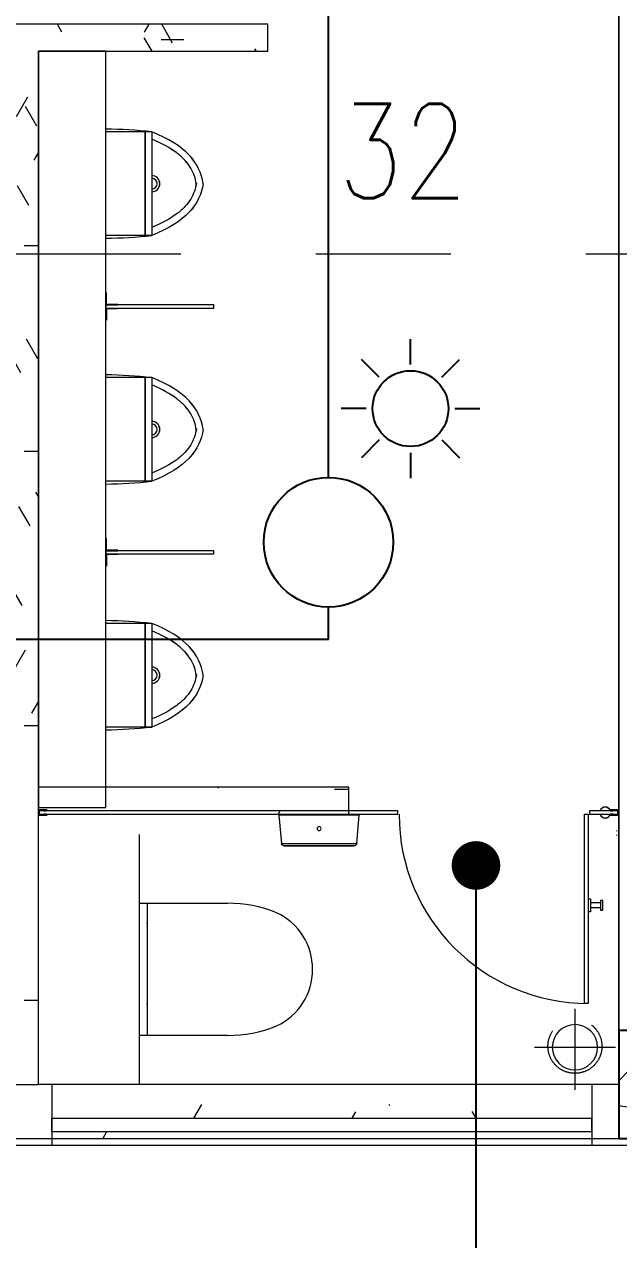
# Model space of a CAD drawing. Header units: millimetres. Extents: x -282761 to 137668, y -273845 to 94451.
# Drawn here: x 98553 to 100756, y -57275 to -52775 of the extents above; entities that cross this region are included whole.
import ezdxf

# ---------------------------------------------------------------- set-up
doc = ezdxf.new("R2010")
doc.units = ezdxf.units.MM
doc.linetypes.add('BLK_2 - 1ST__2ND_STOREY_PLAN-archi clean_11 SEPT 2024$0$IDA - Grid Line', pattern=[3500, 2000, -500, 500, -500])
doc.linetypes.add('BLK_2 - 1ST__2ND_STOREY_PLAN-archi clean_11 SEPT 2024$0$IDA - Hidden 065', pattern=[537.5, 375, -162.5])
for name, color, linetype, lineweight in [('BLK_2 - 1ST__2ND_STOREY_PLAN-archi clean_11 SEPT 2024$0$0-1', 8, 'Continuous', 5), ('BLK_2 - 1ST__2ND_STOREY_PLAN-archi clean_11 SEPT 2024$0$1599_DB_A_BLK2_HQ_R21-2ND STOREY 20230517--$0$A-_FLORPATT_H-1', 8, 'Continuous', 9), ('BLK_2 - 1ST__2ND_STOREY_PLAN-archi clean_11 SEPT 2024$0$1599_DB_A_BLK2_HQ_R21-2ND STOREY 20230517--$0$A-_FURT----_E', 8, 'Continuous', 9), ('BLK_2 - 1ST__2ND_STOREY_PLAN-archi clean_11 SEPT 2024$0$1599_DB_A_BLK2_HQ_R21-2ND STOREY 20230517--$0$A-_GENM----_M', 8, 'Continuous', 9), ('BLK_2 - 1ST__2ND_STOREY_PLAN-archi clean_11 SEPT 2024$0$1599_DB_A_BLK2_HQ_R21-2ND STOREY 20230517--$0$A-_WIND----_E', 8, 'Continuous', 9), ('BLK_2 - 1ST__2ND_STOREY_PLAN-archi clean_11 SEPT 2024$0$1599_DB_A_BLK2_HQ_R21-2ND STOREY 20230517--$0$M-_SANIFIXR_E', 8, 'Continuous', 9), ('BLK_2 - 1ST__2ND_STOREY_PLAN-archi clean_11 SEPT 2024$0$1599_DB_A_BLK2_HQ_R21-2ND STOREY 20230517--$0$S-_COLN----_E', 8, 'Continuous', 9), ('BLK_2 - 1ST__2ND_STOREY_PLAN-archi clean_11 SEPT 2024$0$1599_DB_A_BLK2_HQ_R21-2ND STOREY 20230517--$0$S-_COLN----_E-1', 8, 'Continuous', 25), ('BLK_2 - 1ST__2ND_STOREY_PLAN-archi clean_11 SEPT 2024$0$_CATCHMENT_DRAIN', 8, 'Continuous', 0), ('BLK_2 - 1ST__2ND_STOREY_PLAN-archi clean_11 SEPT 2024$0$A-_DETA----_E-2', 8, 'BLK_2 - 1ST__2ND_STOREY_PLAN-archi clean_11 SEPT 2024$0$IDA - Hidden 065', 9), ('BLK_2 - 1ST__2ND_STOREY_PLAN-archi clean_11 SEPT 2024$0$A-_FLOR----_E', 8, 'Continuous', 9), ('BLK_2 - 1ST__2ND_STOREY_PLAN-archi clean_11 SEPT 2024$0$A-_GENM----_M', 8, 'Continuous', 9), ('BLK_2 - 1ST__2ND_STOREY_PLAN-archi clean_11 SEPT 2024$0$A-_WALL----_E', 8, 'Continuous', 9), ('BLK_2 - 1ST__2ND_STOREY_PLAN-archi clean_11 SEPT 2024$0$A-_WALL----_E-1', 8, 'Continuous', 18), ('BLK_2 - 1ST__2ND_STOREY_PLAN-archi clean_11 SEPT 2024$0$A-_WALL----_H-1', 8, 'Continuous', 9), ('BLK_2 - 1ST__2ND_STOREY_PLAN-archi clean_11 SEPT 2024$0$A-_WALLPRTN_E-1', 8, 'Continuous', 18), ('BLK_2 - 1ST__2ND_STOREY_PLAN-archi clean_11 SEPT 2024$0$M-_SANIFIXR_E', 8, 'Continuous', 9), ('BLK_2 - 1ST__2ND_STOREY_PLAN-archi clean_11 SEPT 2024$0$M-_WATR----_E', 8, 'Continuous', 9), ('BLK_2 - 1ST__2ND_STOREY_PLAN-archi clean_11 SEPT 2024$0$M-_WATR----_E-1', 8, 'Continuous', 9), ('BLK_2 - 1ST__2ND_STOREY_PLAN-archi clean_11 SEPT 2024$0$S-_ANOTGRID_E-1', 8, 'BLK_2 - 1ST__2ND_STOREY_PLAN-archi clean_11 SEPT 2024$0$IDA - Grid Line', 9)]:
    doc.layers.add(name, color=color, linetype=linetype, lineweight=lineweight)
for name, color, linetype in [('M-_FIRESPRK_T-', 7, 'Continuous'), ('M-_SPRKPIEX_E-', 1, 'Continuous'), ('M-FIRE----_E-', 12, 'Continuous'), ('ROOMNAME', 7, 'Continuous')]:
    doc.layers.add(name, color=color, linetype=linetype)
doc.styles.add('Simplex', font='SIMPLEX.shx', dxfattribs={"width": 0.8, "height": 2.5})
doc.styles.get("Standard").update_dxf_attribs({"font": 'arial.ttf'})
doc.dimstyles.new('ROOM', dxfattribs={"dimscale": 1000, "dimtxt": 0.18, "dimasz": 0.18, "dimexe": 0.18, "dimexo": 0.0625, "dimgap": 0.09, "dimtad": 0, "dimtih": 1, "dimtoh": 1, "dimdec": 0, "dimzin": 0, "dimdsep": 46, "dimtxsty": 'Standard', "dimblk": 'OBLIQUE', "dimcen": 0.09, "dimadec": 0, "dimazin": 0, "dimtfac": 1, "dimtdec": 0, "dimtofl": 0, "dimtmove": 0, "dimatfit": 3, "dimldrblk": 'DOT', "dimfxl": 1, "dimtolj": 1, "dimtzin": 0, "dimarcsym": 0})
pattern_1 = [(0, (0, 0), (1016, 254), [83.82, -678.18, 83.82, -678.18, -4064]), (0, (0, 0), (1016, 254), [-1524, 83.82, -1440.18, 83.82, -678.18, -1778]), (0, (0, 0), (1016, 254), [-3810, 83.82, -424.18, 83.82, -1186.18]), (120, (381, 127), (-727.97045, 752.8818), [83.82, -678.18, 83.82, -678.18, -4064]), (120, (381, 127), (-727.97045, 752.8818), [-1524, 83.82, -1440.18, 83.82, -678.18, -1778]), (120, (381, 127), (-727.97045, 752.8818), [-3810, 83.82, -424.18, 83.82, -1186.18]), (240, (508, 635), (-288.02955, -1006.8818), [83.82, -678.18, 83.82, -678.18, -4064]), (240, (508, 635), (-288.02955, -1006.8818), [-1524, 83.82, -1440.18, 83.82, -678.18, -1778]), (240, (508, 635), (-288.02955, -1006.8818), [-3810, 83.82, -424.18, 83.82, -1186.18])]
pattern_2 = [(0, (-41522.25, -42727.71), (1016, 254), [83.82, -678.18, 83.82, -678.18, -4064]), (0, (-41522.25, -42727.71), (1016, 254), [-1524, 83.82, -1440.18, 83.82, -678.18, -1778]), (0, (-41522.25, -42727.71), (1016, 254), [-3810, 83.82, -424.18, 83.82, -1186.18]), (120, (-41141.25, -42600.71), (-727.9705, 752.8818), [83.82, -678.18, 83.82, -678.18, -4064]), (120, (-41141.25, -42600.71), (-727.9705, 752.8818), [-1524, 83.82, -1440.18, 83.82, -678.18, -1778]), (120, (-41141.25, -42600.71), (-727.9705, 752.8818), [-3810, 83.82, -424.18, 83.82, -1186.18]), (240, (-41014.25, -42092.71), (-288.0295, -1006.8818), [83.82, -678.18, 83.82, -678.18, -4064]), (240, (-41014.25, -42092.71), (-288.0295, -1006.8818), [-1524, 83.82, -1440.18, 83.82, -678.18, -1778]), (240, (-41014.25, -42092.71), (-288.0295, -1006.8818), [-3810, 83.82, -424.18, 83.82, -1186.18])]
pattern_3 = [(270, (-32751.54, -95702.37), (300, 2e-14), []), (0, (-32751.54, -95702.37), (0, 300), [])]

# ---------------------------------------------------------------- blocks, each defined once
blk = doc.blocks.new('fire0101')
at = {"color": 0, "linetype": 'Continuous'}
blk.add_circle((0, 0), 100, dxfattribs=at)
blk = doc.blocks.new('*U15')
at = {"layer": 'M-FIRE----_E-'}
blk.add_line((-33.1, -33.1), (33.1, 33.1), dxfattribs=at)
blk = doc.blocks.new('*U14')
at = {"layer": 'M-FIRE----_E-', "color": 0, "linetype": 'ByBlock', "lineweight": -2, "transparency": 16777216}
for p, rotation in [((31604, 13668.6), 45), ((31455.1, 13606.9), 90), ((31393.4, 13458), 135), ((31814.6, 13458), 315.0000000000001), ((31455.1, 13309.1), 180), ((31752.9, 13309.1), 270), ((31604, 13247.4), 225.0000000000001)]:
    blk.add_blockref('*U15', p, dxfattribs=dict(at, rotation=rotation))
blk.add_blockref('*U15', (31752.9, 13606.9), dxfattribs=at)
blk = doc.blocks.new('Strobe Light')
at = {"layer": 'M-FIRE----_E-'}
blk.add_circle((0, 0), 140.4, dxfattribs=at)
blk.add_blockref('*U14', (-31604, -13458), dxfattribs=at)
blk = doc.blocks.new('_Dot')
at = {"color": 0, "linetype": 'ByBlock', "lineweight": -2}
blk.add_line((-0.5, 0), (-1, 0), dxfattribs=at)
at = {"color": 0, "linetype": 'ByBlock', "const_width": 0.5}
blk.add_lwpolyline([(-0.25, 0, 1), (0.25, 0, 1)], format="xyb", close=True, dxfattribs=at)
blk = doc.blocks.new('_Oblique')
at = {"color": 0, "linetype": 'ByBlock', "lineweight": -2}
blk.add_line((-0.5, -0.5), (0.5, 0.5), dxfattribs=at)
blk = doc.blocks.new('BLK_2 - 1ST__2ND_STOREY_PLAN-archi clean_11 SEPT 2024$0$IDA - Urinal - Wall Hung - IDA - Urinal - Wall Hung-3223915-BLK 2 2ND STOREY PLAN')
at = {"layer": 'BLK_2 - 1ST__2ND_STOREY_PLAN-archi clean_11 SEPT 2024$0$M-_SANIFIXR_E'}
for p, q in [((-191.8, 205), (-191.8, 35)), ((-191.8, 205), (191.8, 205)), ((191.8, 205), (191.8, 35)), ((-191.8, 180), (191.8, 180))]:
    blk.add_line(p, q, dxfattribs=at)
for centre, radius, start, end in [((0, 205), 30, 0, 180), ((1675.1, 4.4), 1877.6, 173.8664, 179.0651), ((0, 205), 20, 0, 180), ((-1675.1, 4.4), 1877.6, 0.9349, 6.1336)]:
    blk.add_arc(centre, radius, start, end, dxfattribs=at)
for points in [[(0, 395), (-77, 384.5), (-141.9, 331.1), (-191.8, 205)], [(0, 395), (77, 384.5), (141.9, 331.1), (191.8, 205)]]:
    blk.add_open_spline(points, degree=3, dxfattribs=at)
for points, knots in [([(0, 369.7), (-9.7, 368.4), (-29.5, 363.8), (-57.9, 350.9), (-86.3, 329.8), (-122.9, 289.5), (-148.7, 243.7), (-164.7, 205)], [0.0054531, 0.0054531, 0.0054531, 0.0054531, 0.0545115, 0.109023, 0.1635345, 0.218046, 0.327069, 0.327069, 0.327069, 0.327069]), ([(-3.4, 370.2), (7.4, 368.8), (28.1, 364.1), (57.2, 350.6), (85.1, 329.4), (121.1, 289.2), (146.3, 243.5), (161.9, 205)], [0, 0, 0, 0, 0.0545115, 0.109023, 0.1635345, 0.218046, 0.327069, 0.327069, 0.327069, 0.327069])]:
    blk.add_open_spline(points, degree=3, knots=knots, dxfattribs=at)
blk = doc.blocks.new('BLK_2 - 1ST__2ND_STOREY_PLAN-archi clean_11 SEPT 2024$0$IDA_SaniSystem_Top - 250D x 50THK_1200HT-3813369-BLK 2 2ND STOREY PLAN')
at = {"layer": 'BLK_2 - 1ST__2ND_STOREY_PLAN-archi clean_11 SEPT 2024$0$A-_GENM----_M'}
for p, q in [((1444.7, 250), (-1355.3, 250)), ((-1355.3, 250), (-1355.3, 0)), ((1444.7, 0), (1444.7, 250)), ((-1355.3, 0), (1444.7, 0))]:
    blk.add_line(p, q, dxfattribs=at)
blk = doc.blocks.new('BLK_2 - 1ST__2ND_STOREY_PLAN-archi clean_11 SEPT 2024$0$1599_DB_A_BLK2_HQ_R21_rvt-2-BLK 2 2ND STOREY PLAN')
at = {"layer": 'BLK_2 - 1ST__2ND_STOREY_PLAN-archi clean_11 SEPT 2024$0$A-_WALL----_H-1'}
h = blk.add_hatch(dxfattribs=at)
h.set_pattern_fill('FP_3', color=256, style=0, pattern_type=2)
h.set_pattern_definition(pattern_1)
h.paths.add_polyline_path([(-122586.4, -99502.4), (-122486.4, -99502.4), (-122486.4, -95502.4), (-122586.4, -95502.4), (-122586.4, -99017.8)])
h = blk.add_hatch(dxfattribs=at)
h.set_pattern_fill('FP_3', color=256, style=0, pattern_type=2)
h.set_pattern_definition(pattern_1)
h.paths.add_polyline_path([(-122236.4, -95602.4), (-121636.4, -95602.4), (-121636.4, -95502.4), (-122486.4, -95502.4), (-122486.4, -95602.4)])
at = {"layer": 'BLK_2 - 1ST__2ND_STOREY_PLAN-archi clean_11 SEPT 2024$0$A-_FLOR----_E'}
blk.add_line((-120336.4, -99502.4), (-120336.4, -93312.4), dxfattribs=at)
at = {"layer": 'BLK_2 - 1ST__2ND_STOREY_PLAN-archi clean_11 SEPT 2024$0$A-_GENM----_M'}
for points in [[(-122236.4, -96496.4), (-122236.4, -96541.4), (-122191.4, -96541.4), (-122191.4, -96539.4), (-122234.4, -96539.4), (-122234.4, -96496.4), (-122236.4, -96496.4)], [(-122236.4, -96541.4), (-122236.4, -96553.4), (-121836.4, -96553.4), (-121836.4, -96541.4), (-122236.5, -96541.4)], [(-122236.4, -96598.4), (-122236.4, -96553.4), (-122191.4, -96553.4), (-122191.4, -96555.4), (-122234.4, -96555.4), (-122234.4, -96598.4), (-122236.4, -96598.4)], [(-122236.4, -97406.4), (-122236.4, -97451.4), (-122191.4, -97451.4), (-122191.4, -97449.4), (-122234.4, -97449.4), (-122234.4, -97406.4), (-122236.4, -97406.4)], [(-122236.4, -97451.4), (-122236.4, -97463.4), (-121836.4, -97463.4), (-121836.4, -97451.4), (-122236.5, -97451.4)], [(-122236.4, -97508.4), (-122236.4, -97463.4), (-122191.4, -97463.4), (-122191.4, -97465.4), (-122234.4, -97465.4), (-122234.4, -97508.4), (-122236.4, -97508.4)]]:
    blk.add_lwpolyline(points, dxfattribs=at)
at = {"layer": 'BLK_2 - 1ST__2ND_STOREY_PLAN-archi clean_11 SEPT 2024$0$A-_WALL----_E'}
blk.add_line((-117236.4, -99627.4), (-120336.4, -99627.4), dxfattribs=at)
at = {"layer": 'BLK_2 - 1ST__2ND_STOREY_PLAN-archi clean_11 SEPT 2024$0$A-_WALL----_E-1'}
blk.add_line((-120336.4, -99652.4), (-117236.4, -99652.4), dxfattribs=at)
at = {"layer": 'BLK_2 - 1ST__2ND_STOREY_PLAN-archi clean_11 SEPT 2024$0$A-_WALLPRTN_E-1'}
for p, q in [((-120336.4, -93342.4), (-120336.4, -99427.4)), ((-122486.4, -95502.4), (-122586.4, -95502.4)), ((-121636.4, -95502.4), (-122486.4, -95502.4)), ((-121636.4, -95602.4), (-121636.4, -95502.4)), ((-122486.4, -95602.4), (-121636.4, -95602.4)), ((-122486.4, -98402.4), (-122486.4, -95602.4))]:
    blk.add_line(p, q, dxfattribs=at)
at = {"layer": 'BLK_2 - 1ST__2ND_STOREY_PLAN-archi clean_11 SEPT 2024$0$A-_GENM----_M', "rotation": 90}
blk.add_blockref('BLK_2 - 1ST__2ND_STOREY_PLAN-archi clean_11 SEPT 2024$0$IDA_SaniSystem_Top - 250D x 50THK_1200HT-3813369-BLK 2 2ND STOREY PLAN', (-122236.4, -97047.1), dxfattribs=at)
at = {"layer": 'BLK_2 - 1ST__2ND_STOREY_PLAN-archi clean_11 SEPT 2024$0$M-_SANIFIXR_E', "rotation": 270}
for p in [(-122271.4, -96092.4), (-122271.4, -97002.4), (-122271.4, -97912.4)]:
    blk.add_blockref('BLK_2 - 1ST__2ND_STOREY_PLAN-archi clean_11 SEPT 2024$0$IDA - Urinal - Wall Hung - IDA - Urinal - Wall Hung-3223915-BLK 2 2ND STOREY PLAN', p, dxfattribs=at)
blk = doc.blocks.new('BLK_2 - 1ST__2ND_STOREY_PLAN-archi clean_11 SEPT 2024$0$1599_DB_A_BLK2_HQ_R21-2ND STOREY 20230517--$0$IDA - Louver - Array Panels - 2 Panels - 2000L X 1000H - B2-AW03-3859608-LINKVIEW_BLK2_2ND STOREY')
at = {"layer": 'BLK_2 - 1ST__2ND_STOREY_PLAN-archi clean_11 SEPT 2024$0$1599_DB_A_BLK2_HQ_R21-2ND STOREY 20230517--$0$A-_WIND----_E'}
for p, q in [((-1000, 25), (1000, 25)), ((-1000, 25), (-1000, -25)), ((1000, 25), (1000, -25)), ((1000, -25), (-1000, -25))]:
    blk.add_line(p, q, dxfattribs=at)
blk = doc.blocks.new('BLK_2 - 1ST__2ND_STOREY_PLAN-archi clean_11 SEPT 2024$0$1599_DB_A_BLK2_HQ_R21-2ND STOREY 20230517--$0$IDA - Urinal - Wall Hung - IDA - Urinal - Wall Hung-3223915-LINKVIEW_BLK2_2ND STOREY')
at = {"layer": 'BLK_2 - 1ST__2ND_STOREY_PLAN-archi clean_11 SEPT 2024$0$1599_DB_A_BLK2_HQ_R21-2ND STOREY 20230517--$0$M-_SANIFIXR_E'}
for p, q in [((-191.8, 205), (-191.8, 35)), ((-191.8, 205), (191.8, 205)), ((191.8, 205), (191.8, 35)), ((-191.8, 180), (191.8, 180))]:
    blk.add_line(p, q, dxfattribs=at)
for centre, radius, start, end in [((0, 205), 30, 0, 180), ((1675.1, 4.4), 1877.6, 173.8664, 179.0651), ((0, 205), 20, 0, 180), ((-1675.1, 4.4), 1877.6, 0.9349, 6.1336)]:
    blk.add_arc(centre, radius, start, end, dxfattribs=at)
for points in [[(0, 395), (-77, 384.5), (-141.9, 331.1), (-191.8, 205)], [(0, 395), (77, 384.5), (141.9, 331.1), (191.8, 205)]]:
    blk.add_open_spline(points, degree=3, dxfattribs=at)
for points, knots in [([(0, 369.7), (-9.7, 368.4), (-29.5, 363.8), (-57.9, 350.9), (-86.3, 329.8), (-122.9, 289.5), (-148.7, 243.7), (-164.7, 205)], [0.0054531, 0.0054531, 0.0054531, 0.0054531, 0.0545115, 0.109023, 0.1635345, 0.218046, 0.327069, 0.327069, 0.327069, 0.327069]), ([(-3.4, 370.2), (7.4, 368.8), (28.1, 364.1), (57.2, 350.6), (85.1, 329.4), (121.1, 289.2), (146.3, 243.5), (161.9, 205)], [0, 0, 0, 0, 0.0545115, 0.109023, 0.1635345, 0.218046, 0.327069, 0.327069, 0.327069, 0.327069])]:
    blk.add_open_spline(points, degree=3, knots=knots, dxfattribs=at)
blk = doc.blocks.new('BLK_2 - 1ST__2ND_STOREY_PLAN-archi clean_11 SEPT 2024$0$1599_DB_A_BLK2_HQ_R21-2ND STOREY 20230517--$0$IDA_SaniSystem_Top - 250D x 50THK_1200HT-3813369-LINKVIEW_BLK2_2ND STOREY')
at = {"layer": 'BLK_2 - 1ST__2ND_STOREY_PLAN-archi clean_11 SEPT 2024$0$1599_DB_A_BLK2_HQ_R21-2ND STOREY 20230517--$0$A-_GENM----_M'}
blk.add_line((-1355.3, 0), (1444.7, 0), dxfattribs=at)
blk = doc.blocks.new('BLK_2 - 1ST__2ND_STOREY_PLAN-archi clean_11 SEPT 2024$0$1599_DB_A_BLK2_HQ_R21-2ND STOREY 20230517--$0$IDA - Rectangle Column - 200W X 400D-V19-LINKVIEW_BLK2_2ND STOREY')
at = {"layer": 'BLK_2 - 1ST__2ND_STOREY_PLAN-archi clean_11 SEPT 2024$0$1599_DB_A_BLK2_HQ_R21-2ND STOREY 20230517--$0$S-_COLN----_E'}
h = blk.add_hatch(dxfattribs=at)
h.set_pattern_fill('FP_11', color=256, style=0, pattern_type=2)
h.set_pattern_definition([(50, (-11070.7, 56699.7), (1821.84, -159.39), [190.5, -2095.5]), (355, (-11070.7, 56699.7), (-352.43, 1910.57), [152.4, -1676.4]), (100.451, (-10918.9, 56686.4), (1469.426, 1751.166), [161.9, -1780.9]), (46.184, (-11070.7, 57207.7), (2710.79, -420.43), [285.75, -3143.25]), (96.636, (-10844.8, 57172.6), (2374.03, 2474.28), [242.85, -2671.35]), (351.184, (-11070.7, 57207.7), (2374.05, 2474.25), [228.6, -2514.6]), (21, (-10816.7, 57080.7), (1516.143, -1022.652), [190.5, -2095.5]), (326, (-10816.7, 57080.7), (618.02, 1841.88), [152.4, -1676.4]), (71.451, (-10690.4, 56995.4), (2134.17, 819.21), [161.9, -1780.9]), (37.5, (-11070.7, 56699.66), (30.886, 845.5504), [83.82, -1572.26, 83.82, -1617.98, -1682.75]), (37.5, (-11070.7, 56699.66), (30.886, 845.5504), [-3357.88, 83.82, -1598.93]), (7.5, (-11070.7, 56699.7), (668.197, 1001.806), [83.82, -886.46, 83.82, -1534.16, -641.35]), (7.5, (-11070.7, 56699.7), (668.197, 1001.806), [-2588.26, 83.82, -557.53]), (327.5, (-11637.1, 56699.66), (1355.909, -57.2896), [83.82, -551.18, 83.82, -1897.38, -2628.9]), (327.5, (-11637.1, 56699.66), (1355.909, -57.2896), [-2616.2, 83.82, -2545.08]), (317.5, (-11891.1, 56699.7), (1481.293, 254.266), [83.82, -741.68, 83.82, -1231.9, -1866.9]), (317.5, (-11891.1, 56699.7), (1481.293, 254.266), [-2141.22, 83.82, -1783.08])])
h.paths.add_polyline_path([(-100, -200), (100, -200), (100, 200), (-100, 200), (-100, 41.2)], flags=0)
at = {"layer": 'BLK_2 - 1ST__2ND_STOREY_PLAN-archi clean_11 SEPT 2024$0$1599_DB_A_BLK2_HQ_R21-2ND STOREY 20230517--$0$S-_COLN----_E-1'}
for p, q in [((100, 200), (-100, 200)), ((-100, 200), (-100, -200)), ((100, -200), (100, 200)), ((-100, -200), (100, -200))]:
    blk.add_line(p, q, dxfattribs=at)
blk = doc.blocks.new('BLK_2 - 1ST__2ND_STOREY_PLAN-archi clean_11 SEPT 2024$0$1599_DB_A_BLK2_HQ_R21-2ND STOREY 20230517--$0$IDA - WC - Floor Mount wo Tank - MS980CMG-V14-LINKVIEW_BLK2_2ND STOREY')
at = {"layer": 'BLK_2 - 1ST__2ND_STOREY_PLAN-archi clean_11 SEPT 2024$0$1599_DB_A_BLK2_HQ_R21-2ND STOREY 20230517--$0$M-_SANIFIXR_E'}
for p, q in [((-245.6, -333.3), (-245.6, -8.1)), ((243.7, -8.1), (243.7, -333.3)), ((-244.4, -304.5), (-244.4, -305.3)), ((243.1, -304.5), (-244.4, -304.5)), ((-244.4, -305.3), (243.1, -305.3)), ((243.1, -305.3), (243.1, -304.5))]:
    blk.add_line(p, q, dxfattribs=at)
for centre, radius, start, end in [((-0.9, 77.1), 230.7, 24.9793, 155.0207), ((224.9, -4.8), 470.5, 157.5961, 180.3984), ((-226.8, -4.8), 470.5, 359.6016, 22.4039)]:
    blk.add_arc(centre, radius, start, end, dxfattribs=at)
blk = doc.blocks.new('BLK_2 - 1ST__2ND_STOREY_PLAN-archi clean_11 SEPT 2024$0$1599_DB_A_BLK2_HQ_R21-2ND STOREY 20230517--$0$IDA - Toilet Roll Holder - Jumbo - IDA - Toilet Roll Holder - Jumbo-2952152-LINKVIEW_BLK2_2ND STOREY')
at = {"layer": 'BLK_2 - 1ST__2ND_STOREY_PLAN-archi clean_11 SEPT 2024$0$1599_DB_A_BLK2_HQ_R21-2ND STOREY 20230517--$0$A-_FURT----_E'}
for p, q in [((-152.2, 0), (-148.7, -3.5)), ((-148.7, -3.5), (-139.5, -107.9)), ((0, -3.5), (-147.2, -3.5)), ((147.2, -3.5), (0, -3.5)), ((139.5, -107.9), (148.7, -3.5)), ((148.7, -3.5), (152.2, 0)), ((-138.1, -107.9), (0, -107.9)), ((0, -107.9), (138.1, -107.9))]:
    blk.add_line(p, q, dxfattribs=at)
for points in [[(-128.8, -117), (-129.2, -117), (-129.6, -117), (-130.1, -116.9), (-130.5, -116.9), (-130.9, -116.8), (-131.4, -116.7), (-131.8, -116.6), (-132.2, -116.4), (-132.6, -116.3), (-133, -116.1), (-133.4, -116), (-133.8, -115.8), (-134.2, -115.6), (-134.6, -115.3), (-134.9, -115.1), (-135.3, -114.8), (-135.6, -114.6), (-136, -114.3), (-136.3, -114), (-136.6, -113.7), (-136.9, -113.4), (-137.2, -113), (-137.5, -112.7), (-137.7, -112.3), (-138, -112), (-138.2, -111.6), (-138.4, -111.2), (-138.6, -110.8), (-138.8, -110.4), (-139, -110), (-139.1, -109.6), (-139.2, -109.2), (-139.4, -108.8), (-139.5, -108.3), (-139.5, -107.9)], [(0, -117), (-5.1, -117), (-10.3, -117), (-15.4, -117), (-20.5, -117), (-25.6, -117), (-30.6, -117), (-35.6, -117), (-40.5, -117), (-45.4, -117), (-50.1, -117), (-54.8, -117), (-59.5, -117), (-64, -117), (-68.4, -117), (-72.7, -117), (-76.9, -117), (-81, -117), (-84.9, -117), (-88.7, -117), (-92.4, -117), (-95.9, -117), (-99.2, -117), (-102.4, -117), (-105.5, -117), (-108.3, -117), (-111, -117), (-113.6, -117), (-115.9, -117), (-118, -117), (-120, -117), (-121.8, -117), (-123.3, -117), (-124.7, -117), (-125.9, -117), (-126.9, -117), (-127.7, -117), (-128.2, -117), (-128.6, -117), (-128.7, -117), (-128.8, -117)], [(-128.8, -117), (-128.6, -117), (-128.3, -117), (-127.8, -117), (-127.1, -117), (-126.2, -117), (-125.1, -117), (-123.7, -117), (-122.2, -117), (-120.5, -117), (-118.6, -117), (-116.5, -117), (-114.2, -117), (-111.7, -117), (-109.1, -117), (-106.3, -117), (-103.3, -117), (-100.1, -117), (-96.8, -117), (-93.3, -117), (-89.7, -117), (-85.9, -117), (-82, -117), (-78, -117), (-73.8, -117), (-69.6, -117), (-65.2, -117), (-60.7, -117), (-56.1, -117), (-51.4, -117), (-46.7, -117), (-41.8, -117), (-36.9, -117), (-32, -117), (-26.9, -117), (-21.9, -117), (-16.8, -117), (-11.7, -117), (-6.5, -117), (-1.4, -117), (0, -117)], [(0, -117), (5.1, -117), (10.3, -117), (15.4, -117), (20.5, -117), (25.6, -117), (30.6, -117), (35.6, -117), (40.5, -117), (45.4, -117), (50.1, -117), (54.8, -117), (59.5, -117), (64, -117), (68.4, -117), (72.7, -117), (76.9, -117), (81, -117), (84.9, -117), (88.7, -117), (92.4, -117), (95.9, -117), (99.2, -117), (102.4, -117), (105.5, -117), (108.3, -117), (111, -117), (113.6, -117), (115.9, -117), (118, -117), (120, -117), (121.8, -117), (123.3, -117), (124.7, -117), (125.9, -117), (126.9, -117), (127.7, -117), (128.2, -117), (128.6, -117), (128.7, -117), (128.8, -117)], [(128.8, -117), (128.6, -117), (128.3, -117), (127.8, -117), (127.1, -117), (126.2, -117), (125.1, -117), (123.7, -117), (122.2, -117), (120.5, -117), (118.6, -117), (116.5, -117), (114.2, -117), (111.7, -117), (109.1, -117), (106.3, -117), (103.3, -117), (100.1, -117), (96.8, -117), (93.3, -117), (89.7, -117), (85.9, -117), (82, -117), (78, -117), (73.8, -117), (69.6, -117), (65.2, -117), (60.7, -117), (56.1, -117), (51.4, -117), (46.7, -117), (41.8, -117), (36.9, -117), (32, -117), (26.9, -117), (21.9, -117), (16.8, -117), (11.7, -117), (6.5, -117), (1.4, -117), (0, -117)], [(139.5, -107.9), (139.5, -108.4), (139.4, -108.8), (139.2, -109.2), (139.1, -109.6), (138.9, -110.1), (138.8, -110.5), (138.6, -110.9), (138.4, -111.2), (138.2, -111.6), (137.9, -112), (137.7, -112.4), (137.4, -112.7), (137.2, -113.1), (136.9, -113.4), (136.6, -113.7), (136.3, -114), (135.9, -114.3), (135.6, -114.6), (135.3, -114.9), (134.9, -115.1), (134.5, -115.3), (134.2, -115.6), (133.8, -115.8), (133.4, -116), (133, -116.2), (132.6, -116.3), (132.2, -116.5), (131.7, -116.6), (131.3, -116.7), (130.9, -116.8), (130.5, -116.9), (130, -116.9), (129.6, -117), (129.1, -117), (128.8, -117)]]:
    blk.add_lwpolyline(points, dxfattribs=at)
for start, end in [(360, 180), (180, 360)]:
    blk.add_arc((0, -52.6), 7.38, start, end, dxfattribs=at)
blk = doc.blocks.new('BLK_2 - 1ST__2ND_STOREY_PLAN-archi clean_11 SEPT 2024$0$1599_DB_A_BLK2_HQ_R21-2ND STOREY 20230517--$0$GM_PartitionDoor - GM_PartitionDoor-2969962-LINKVIEW_BLK2_2ND STOREY')
at = {"layer": 'BLK_2 - 1ST__2ND_STOREY_PLAN-archi clean_11 SEPT 2024$0$1599_DB_A_BLK2_HQ_R21-2ND STOREY 20230517--$0$A-_GENM----_M'}
for p, q in [((337, -13), (350, -13)), ((337, -713), (337, -13)), ((350, -13), (350, -713)), ((350, -326.2), (358.9, -326.2)), ((350, -326.2), (350, -373.8)), ((358.9, -326.2), (358.9, -373.8)), ((396, -340.5), (358.9, -340.5)), ((396, -359.5), (358.9, -359.5)), ((404.9, -332.5), (396, -332.5)), ((396, -332.5), (396, -367.5)), ((404.9, -367.5), (404.9, -332.5)), ((358.9, -373.8), (350, -373.8)), ((396, -367.5), (404.9, -367.5)), ((350, -713), (337, -713))]:
    blk.add_line(p, q, dxfattribs=at)
blk.add_arc((350, -13), 700, 180, 270, dxfattribs=at)
blk = doc.blocks.new('BLK_2 - 1ST__2ND_STOREY_PLAN-archi clean_11 SEPT 2024$0$1599_DB_A_BLK2_HQ_R21-2ND STOREY 20230517--$0$IDA - Toilet Partition - Corner - 600x2000-3496730-LINKVIEW_BLK2_2ND STOREY')
at = {"layer": 'BLK_2 - 1ST__2ND_STOREY_PLAN-archi clean_11 SEPT 2024$0$1599_DB_A_BLK2_HQ_R21-2ND STOREY 20230517--$0$A-_GENM----_M'}
for p, q in [((30.2, 1803.5), (0, 1803.5)), ((0, 1803.5), (0, 1802)), ((0, 1802), (1.5, 1800)), ((1.5, 1800), (1.5, 1787)), ((3, 1785), (3, 1802)), ((3, 1802), (18, 1802)), ((1331.5, 1800), (3, 1800)), ((3, 1800), (3, 1787)), ((18, 1802), (20, 1800)), ((20, 1800), (30.2, 1800)), ((1331.5, 1787), (1331.5, 1800)), ((2041.5, 1800), (2041.5, 1787)), ((2147, 1800), (2041.5, 1800)), ((2150, 1803.5), (2119.7, 1803.5)), ((2119.7, 1800), (2130, 1800)), ((2130, 1800), (2132, 1802)), ((2132, 1802), (2147, 1802)), ((2147, 1802), (2147, 1785)), ((2147, 1787), (2147, 1800)), ((2148.5, 1800), (2150, 1802)), ((2148.5, 1787), (2148.5, 1800)), ((2150, 1802), (2150, 1803.5)), ((1.5, 1787), (0, 1785)), ((0, 1785), (0, 1783.5)), ((0, 1783.5), (30.2, 1783.5)), ((3, 1787), (1331.5, 1787)), ((18, 1785), (3, 1785)), ((20, 1787), (18, 1785)), ((30.2, 1787), (20, 1787)), ((2041.5, 1787), (2147, 1787)), ((2130, 1787), (2119.7, 1787)), ((2119.7, 1783.5), (2150, 1783.5)), ((2132, 1785), (2130, 1787)), ((2147, 1785), (2132, 1785)), ((2150, 1785), (2148.5, 1787)), ((2150, 1783.5), (2150, 1785))]:
    blk.add_line(p, q, dxfattribs=at)
for points in [[(2100, 1813.5), (2099.2, 1813.5), (2098.4, 1813.4), (2097.6, 1813.4), (2096.8, 1813.2), (2096, 1813.1), (2095.2, 1812.9), (2094.5, 1812.7), (2093.7, 1812.5), (2093, 1812.2), (2092.2, 1811.9), (2091.5, 1811.6), (2090.8, 1811.2), (2090.1, 1810.9), (2089.4, 1810.4), (2088.7, 1810), (2088.1, 1809.5), (2087.4, 1809.1), (2086.8, 1808.5), (2086.2, 1808), (2085.7, 1807.4), (2085.1, 1806.8), (2084.6, 1806.2), (2084.1, 1805.6), (2083.6, 1805), (2083.2, 1804.3), (2082.8, 1803.6), (2082.4, 1802.9), (2082, 1802.2), (2081.7, 1801.5), (2081.4, 1800.7), (2081.1, 1800)], [(2118.9, 1800), (2118.6, 1800.8), (2118.3, 1801.5), (2118, 1802.2), (2117.6, 1802.9), (2117.2, 1803.6), (2116.8, 1804.3), (2116.4, 1805), (2115.9, 1805.6), (2115.4, 1806.2), (2114.9, 1806.9), (2114.3, 1807.4), (2113.8, 1808), (2113.2, 1808.5), (2112.6, 1809.1), (2111.9, 1809.5), (2111.3, 1810), (2110.6, 1810.4), (2109.9, 1810.9), (2109.2, 1811.2), (2108.5, 1811.6), (2107.8, 1811.9), (2107, 1812.2), (2106.3, 1812.5), (2105.5, 1812.7), (2104.7, 1812.9), (2104, 1813.1), (2103.2, 1813.2), (2102.4, 1813.4), (2101.6, 1813.4), (2100.8, 1813.5), (2100, 1813.5)], [(2081.1, 1787), (2081.4, 1786.2), (2081.7, 1785.5), (2082, 1784.8), (2082.4, 1784.1), (2082.8, 1783.4), (2083.2, 1782.7), (2083.6, 1782), (2084.1, 1781.4), (2084.6, 1780.8), (2085.1, 1780.1), (2085.7, 1779.6), (2086.2, 1779), (2086.8, 1778.5), (2087.4, 1777.9), (2088.1, 1777.5), (2088.7, 1777), (2089.4, 1776.6), (2090.1, 1776.1), (2090.8, 1775.8), (2091.5, 1775.4), (2092.2, 1775.1), (2093, 1774.8), (2093.7, 1774.5), (2094.5, 1774.3), (2095.3, 1774.1), (2096, 1773.9), (2096.8, 1773.8), (2097.6, 1773.6), (2098.4, 1773.6), (2099.2, 1773.5), (2100, 1773.5)], [(2100, 1773.5), (2100.8, 1773.5), (2101.6, 1773.6), (2102.4, 1773.6), (2103.2, 1773.8), (2104, 1773.9), (2104.8, 1774.1), (2105.5, 1774.3), (2106.3, 1774.5), (2107, 1774.8), (2107.8, 1775.1), (2108.5, 1775.4), (2109.2, 1775.8), (2109.9, 1776.1), (2110.6, 1776.6), (2111.3, 1777), (2111.9, 1777.5), (2112.6, 1777.9), (2113.2, 1778.5), (2113.8, 1779), (2114.3, 1779.6), (2114.9, 1780.2), (2115.4, 1780.8), (2115.9, 1781.4), (2116.4, 1782), (2116.8, 1782.7), (2117.2, 1783.4), (2117.6, 1784.1), (2118, 1784.8), (2118.3, 1785.5), (2118.6, 1786.3), (2118.9, 1787)]]:
    blk.add_lwpolyline(points, dxfattribs=at)
for centre, radius, start, end in [((30.2, 1801.8), 1.75, 0, 90), ((30.2, 1801.8), 1.75, 270, 0), ((2100, 1793.5), 20.5, 90, 159.8216), ((2100, 1793.5), 20, 90, 161.0344), ((2100, 1793.5), 20, 90, 159.3171), ((2100, 1793.5), 20.5, 20.1784, 90), ((2100, 1793.5), 20, 18.9656, 90), ((2100, 1793.5), 20, 20.6829, 90), ((2119.7, 1801.8), 1.75, 90, 180), ((2119.7, 1801.8), 1.75, 180, 270), ((30.2, 1785.2), 1.75, 0, 90), ((30.2, 1785.2), 1.75, 270, 0), ((2100, 1793.5), 20.5, 200.1784, 270), ((2100, 1793.5), 20, 198.9656, 270), ((2100, 1793.5), 20, 200.6829, 270), ((2100, 1793.5), 20, 270, 341.0344), ((2100, 1793.5), 20, 270, 339.3171), ((2100, 1793.5), 20.5, 270, 339.8216), ((2119.7, 1785.2), 1.75, 90, 180), ((2119.7, 1785.2), 1.75, 180, 270)]:
    blk.add_arc(centre, radius, start, end, dxfattribs=at)
blk = doc.blocks.new('BLK_2 - 1ST__2ND_STOREY_PLAN-archi clean_11 SEPT 2024')
at = {"layer": 'BLK_2 - 1ST__2ND_STOREY_PLAN-archi clean_11 SEPT 2024$0$1599_DB_A_BLK2_HQ_R21-2ND STOREY 20230517--$0$A-_FLORPATT_H-1'}
h = blk.add_hatch(dxfattribs=at)
h.set_pattern_fill('FP_7', color=256, style=0, pattern_type=2)
h.set_pattern_definition(pattern_3)
h.paths.add_polyline_path([(-30551.5, -98505.9), (-30551.5, -98485.9), (-30571.5, -98489.4), (-30554.5, -98489.4), (-30554.5, -98502.4), (-30577.4, -98504.4), (-30569.5, -98504.4), (-30554.5, -98505.6)], flags=0)
at = {"layer": 'BLK_2 - 1ST__2ND_STOREY_PLAN-archi clean_11 SEPT 2024$0$1599_DB_A_BLK2_HQ_R21-2ND STOREY 20230517--$0$S-_COLN----_E'}
h = blk.add_hatch(dxfattribs=at)
h.set_pattern_fill('FP_3', color=256, style=0, pattern_type=2)
h.set_pattern_definition(pattern_2)
h.paths.add_polyline_path([(-32801.5, -99502.4), (-32701.5, -99502.4), (-32701.5, -95502.4), (-32801.5, -95502.4), (-32801.5, -99386.2)], flags=0)
h = blk.add_hatch(dxfattribs=at)
h.set_pattern_fill('FP_3', color=256, style=0, pattern_type=2)
h.set_pattern_definition(pattern_2)
h.paths.add_polyline_path([(-32649.1, -95602.4), (-31851.5, -95602.4), (-31851.5, -95502.4), (-32701.5, -95502.4), (-32701.5, -95602.4)], flags=0)
h = blk.add_hatch(dxfattribs=at)
h.set_pattern_fill('FP_3', color=256, style=0, pattern_type=2)
h.set_pattern_definition([(0, (-41522.25, -42652.71), (1016, 254), [83.82, -678.18, 83.82, -678.18, -4064]), (0, (-41522.25, -42652.71), (1016, 254), [-1524, 83.82, -1440.18, 83.82, -678.18, -1778]), (0, (-41522.25, -42652.71), (1016, 254), [-3810, 83.82, -424.18, 83.82, -1186.18]), (120, (-41141.25, -42525.71), (-727.9705, 752.8818), [83.82, -678.18, 83.82, -678.18, -4064]), (120, (-41141.25, -42525.71), (-727.9705, 752.8818), [-1524, 83.82, -1440.18, 83.82, -678.18, -1778]), (120, (-41141.25, -42525.71), (-727.9705, 752.8818), [-3810, 83.82, -424.18, 83.82, -1186.18]), (240, (-41014.25, -42017.71), (-288.0295, -1006.8818), [83.82, -678.18, 83.82, -678.18, -4064]), (240, (-41014.25, -42017.71), (-288.0295, -1006.8818), [-1524, 83.82, -1440.18, 83.82, -678.18, -1778]), (240, (-41014.25, -42017.71), (-288.0295, -1006.8818), [-3810, 83.82, -424.18, 83.82, -1186.18])])
h.paths.add_polyline_path([(-32701.5, -98427.4), (-31551.5, -98427.4), (-31551.5, -98327.4), (-32701.5, -98327.4)], flags=0)
h = blk.add_hatch(dxfattribs=at)
h.set_pattern_fill('FP_7', color=256, style=0, pattern_type=2)
h.set_pattern_definition(pattern_3)
h.paths.add_polyline_path([(-32326.5, -99246), (-32297.8, -99245.4), (-32298.6, -98757.9), (-32298.6, -98757.9), (-32298.6, -99245.5)], flags=0)
h = blk.add_hatch(dxfattribs=at)
h.set_pattern_fill('FP_3', color=256, style=0, pattern_type=2)
h.set_pattern_definition(pattern_2)
h.paths.add_polyline_path([(-31747.1, -99627.4), (-30551.5, -99627.4), (-30551.5, -99502.4), (-32926.5, -99502.4), (-32926.5, -99577.4), (-32901.5, -99577.4), (-32901.5, -99627.4), (-32198.1, -99627.4)], flags=0)
h.paths.add_polyline_path([(-30845.1, -99602.4), (-32651.5, -99602.4), (-32649.1, -99552.4), (-30651.5, -99552.4), (-30651.5, -99602.4), (-30701.5, -99602.4)], flags=0)
for p, q in [((-30551.5, -93342.4), (-30551.5, -99227.4)), ((-31851.5, -95502.4), (-32801.5, -95502.4)), ((-31851.5, -95602.4), (-31851.5, -95502.4)), ((-32701.5, -98402.4), (-32701.5, -95602.4)), ((-32701.5, -95602.4), (-31851.5, -95602.4)), ((-31551.5, -98327.4), (-32701.5, -98327.4)), ((-31551.5, -98427.4), (-31551.5, -98327.4)), ((-32701.5, -99427.4), (-32701.5, -98402.4)), ((-32701.5, -98427.4), (-31551.5, -98427.4)), ((-32326.5, -99427.4), (-32326.5, -98502.4)), ((-32801.5, -99427.4), (-32701.5, -99427.4)), ((-30551.5, -99427.4), (-32701.5, -99427.4)), ((-32651.5, -99427.4), (-32651.5, -99652.4)), ((-30651.5, -99427.4), (-30651.5, -99652.4)), ((-32901.5, -99627.4), (-30551.5, -99627.4)), ((-32926.5, -99652.4), (-27451.5, -99652.4))]:
    blk.add_line(p, q, dxfattribs=at)
at = {"layer": 'BLK_2 - 1ST__2ND_STOREY_PLAN-archi clean_11 SEPT 2024$0$A-_DETA----_E-2'}
blk.add_circle((-30713.7, -99286.4), 100, dxfattribs=at)
at = {"layer": 'BLK_2 - 1ST__2ND_STOREY_PLAN-archi clean_11 SEPT 2024$0$M-_WATR----_E'}
for p, q in [((-30714.1, -99147.2), (-30714.1, -99447.2)), ((-30863.7, -99289.9), (-30563.7, -99289.9))]:
    blk.add_line(p, q, dxfattribs=at)
at = {"layer": 'BLK_2 - 1ST__2ND_STOREY_PLAN-archi clean_11 SEPT 2024$0$M-_WATR----_E-1'}
for start, end in [(0, 180), (180, 0)]:
    blk.add_arc((-30713.7, -99289.9), 84.1, start, end, dxfattribs=at)
at = {"layer": 'BLK_2 - 1ST__2ND_STOREY_PLAN-archi clean_11 SEPT 2024$0$S-_ANOTGRID_E-1'}
blk.add_line((-51673.7, -96352.4), (4860.6, -96352.4), dxfattribs=at)
at = {"layer": 'BLK_2 - 1ST__2ND_STOREY_PLAN-archi clean_11 SEPT 2024$0$0-1'}
blk.add_blockref('BLK_2 - 1ST__2ND_STOREY_PLAN-archi clean_11 SEPT 2024$0$1599_DB_A_BLK2_HQ_R21_rvt-2-BLK 2 2ND STOREY PLAN', (89784.8, 0), dxfattribs=at)
at = {"layer": 'BLK_2 - 1ST__2ND_STOREY_PLAN-archi clean_11 SEPT 2024$0$1599_DB_A_BLK2_HQ_R21-2ND STOREY 20230517--$0$S-_COLN----_E'}
for name, p, rotation in [('BLK_2 - 1ST__2ND_STOREY_PLAN-archi clean_11 SEPT 2024$0$1599_DB_A_BLK2_HQ_R21-2ND STOREY 20230517--$0$IDA_SaniSystem_Top - 250D x 50THK_1200HT-3813369-LINKVIEW_BLK2_2ND STOREY', (-32451.5, -97047.1), 90), ('BLK_2 - 1ST__2ND_STOREY_PLAN-archi clean_11 SEPT 2024$0$1599_DB_A_BLK2_HQ_R21-2ND STOREY 20230517--$0$IDA - Urinal - Wall Hung - IDA - Urinal - Wall Hung-3223915-LINKVIEW_BLK2_2ND STOREY', (-32486.5, -96092.4), 270), ('BLK_2 - 1ST__2ND_STOREY_PLAN-archi clean_11 SEPT 2024$0$1599_DB_A_BLK2_HQ_R21-2ND STOREY 20230517--$0$IDA - Urinal - Wall Hung - IDA - Urinal - Wall Hung-3223915-LINKVIEW_BLK2_2ND STOREY', (-32486.5, -97002.4), 270), ('BLK_2 - 1ST__2ND_STOREY_PLAN-archi clean_11 SEPT 2024$0$1599_DB_A_BLK2_HQ_R21-2ND STOREY 20230517--$0$IDA - Urinal - Wall Hung - IDA - Urinal - Wall Hung-3223915-LINKVIEW_BLK2_2ND STOREY', (-32486.5, -97912.4), 270), ('BLK_2 - 1ST__2ND_STOREY_PLAN-archi clean_11 SEPT 2024$0$1599_DB_A_BLK2_HQ_R21-2ND STOREY 20230517--$0$IDA - WC - Floor Mount wo Tank - MS980CMG-V14-LINKVIEW_BLK2_2ND STOREY', (-31993.3, -99002.4), 270), ('BLK_2 - 1ST__2ND_STOREY_PLAN-archi clean_11 SEPT 2024$0$1599_DB_A_BLK2_HQ_R21-2ND STOREY 20230517--$0$IDA - Louver - Array Panels - 2 Panels - 2000L X 1000H - B2-AW03-3859608-LINKVIEW_BLK2_2ND STOREY', (-31651.5, -99577.4), 180)]:
    blk.add_blockref(name, p, dxfattribs=dict(at, rotation=rotation))
for name, p in [('BLK_2 - 1ST__2ND_STOREY_PLAN-archi clean_11 SEPT 2024$0$1599_DB_A_BLK2_HQ_R21-2ND STOREY 20230517--$0$IDA - Toilet Partition - Corner - 600x2000-3496730-LINKVIEW_BLK2_2ND STOREY', (-32701.5, -100214.4)), ('BLK_2 - 1ST__2ND_STOREY_PLAN-archi clean_11 SEPT 2024$0$1599_DB_A_BLK2_HQ_R21-2ND STOREY 20230517--$0$IDA - Toilet Roll Holder - Jumbo - IDA - Toilet Roll Holder - Jumbo-2952152-LINKVIEW_BLK2_2ND STOREY', (-31661.5, -98427.4)), ('BLK_2 - 1ST__2ND_STOREY_PLAN-archi clean_11 SEPT 2024$0$1599_DB_A_BLK2_HQ_R21-2ND STOREY 20230517--$0$GM_PartitionDoor - GM_PartitionDoor-2969962-LINKVIEW_BLK2_2ND STOREY', (-31015, -98414.4)), ('BLK_2 - 1ST__2ND_STOREY_PLAN-archi clean_11 SEPT 2024$0$1599_DB_A_BLK2_HQ_R21-2ND STOREY 20230517--$0$IDA - Rectangle Column - 200W X 400D-V19-LINKVIEW_BLK2_2ND STOREY', (-30451.5, -99427.4))]:
    blk.add_blockref(name, p, dxfattribs=at)

msp = doc.modelspace()

# ---------------------------------------------------------------- linework, layer by layer
at = {"layer": 'M-_SPRKPIEX_E-'}
for p, q in [((99680.5, -54452.3), (99680.5, -52148.4)), ((99680.5, -55052.2), (99680.5, -54932.3)), ((99680.5, -55052.2), (97543, -55052.2))]:
    msp.add_line(p, q, dxfattribs=at)

# ---------------------------------------------------------------- block references
at = {"layer": 'BLK_2 - 1ST__2ND_STOREY_PLAN-archi clean_11 SEPT 2024$0$_CATCHMENT_DRAIN'}
msp.add_blockref('BLK_2 - 1ST__2ND_STOREY_PLAN-archi clean_11 SEPT 2024', (131307.1, 42727.7), dxfattribs=at)
at = {"layer": 'M-_SPRKPIEX_E-', "xscale": 2.4, "yscale": 2.4, "zscale": 2.4, "rotation": 258.865011862231}
msp.add_blockref('fire0101', (99680.5, -54692.3), dxfattribs=at)
at = {"layer": 'M-FIRE----_E-', "rotation": 89.99999999999999}
msp.add_blockref('Strobe Light', (99984.2, -54197.5), dxfattribs=at)

# ---------------------------------------------------------------- texts
at = {"layer": 'M-_FIRESPRK_T-', "style": 'Simplex', "width": 0.8}
msp.add_text('32', height=350, dxfattribs=at).set_placement((99715.7, -53418.9))

# ---------------------------------------------------------------- leaders
at = {"layer": 'ROOMNAME'}
msp.add_leader([(100226.7, -55889), (100226.7, -58361.8), (100746.5, -58361.8)], dimstyle='ROOM', override={"dimgap": 0.09, "dimtad": 0}, dxfattribs=at)

doc.saveas('drawing.dxf')
